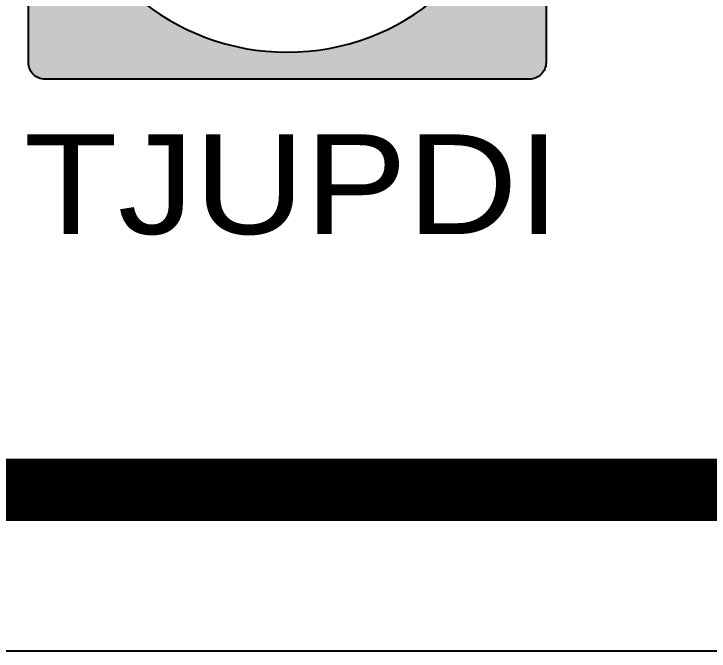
# Model space of a CAD drawing. Extents: x 2442 to 11417, y 1140 to 9206.
# Drawn here: x 9514.2 to 9682, y 2187.2 to 2341.1 of the extents above; entities that cross this region are included whole.
import ezdxf

# ---------------------------------------------------------------- set-up
doc = ezdxf.new("R2010")
doc.units = 0
doc.header["$LTSCALE"] = 1000
doc.header["$MEASUREMENT"] = 0
doc.layers.add('DL-ZX', color=1, linetype='Continuous')
doc.layers.add('TK', color=7, linetype='Continuous')
doc.styles.add('英文', font='arial.ttf', dxfattribs={"width": 1.1, "height": 25.2})

# ---------------------------------------------------------------- blocks, each defined once
blk = doc.blocks.new('1221')
at = {"layer": 'TK'}
blk.add_hatch(color=256, dxfattribs=at).paths.add_polyline_path([(-4.052, 13.63), (-4.052, 15.886), (-14.474, 15.886, 0.414214), (-15.474, 14.886), (-15.474, -14.264, 0.414214), (-14.474, -15.264), (14.676, -15.264, 0.414214), (15.676, -14.264), (15.676, 14.886, 0.414214), (14.676, 15.886), (4.254, 15.886), (4.254, 13.63, -6.566282)])
blk.add_lwpolyline([(4.254, 15.886), (14.676, 15.886, -0.414214), (15.676, 14.886), (15.676, -14.264, -0.414214), (14.676, -15.264), (-14.474, -15.264, -0.414214), (-15.474, -14.264), (-15.474, 14.886, -0.414214), (-14.474, 15.886), (-4.052, 15.886)], format="xyb", dxfattribs=at)
blk.add_arc((0.101, 0.311), 13.952, 107.3184, 72.6816, dxfattribs=at)
at = {"layer": 'TK', "insert": (-15.736, -18.586), "char_height": 6, "width": 41.91598, "attachment_point": 1, "style": '英文'}
blk.add_mtext('TJUPDI', dxfattribs=at)

msp = doc.modelspace()

# ---------------------------------------------------------------- linework, layer by layer
at = {"layer": 'DL-ZX', "color": 0}
msp.add_lwpolyline([(2441.53, 9205.76), (10646.56, 9205.76), (10646.56, 2187.23), (2441.53, 2187.23)], close=True, dxfattribs=at)
at = {"layer": 'DL-ZX', "color": 7, "const_width": 15}
msp.add_lwpolyline([(10616.1, 9151.6), (2485.33, 9151.6), (2485.33, 2226.17), (10616.1, 2226.17)], close=True, dxfattribs=at)

# ---------------------------------------------------------------- block references
at = {"layer": 'TK', "xscale": 4.011241792384681, "yscale": 4.011241792384681, "zscale": 4.011241792384681}
msp.add_blockref('1221', (9579.78, 2386.56), dxfattribs=at)

doc.saveas('drawing.dxf')
